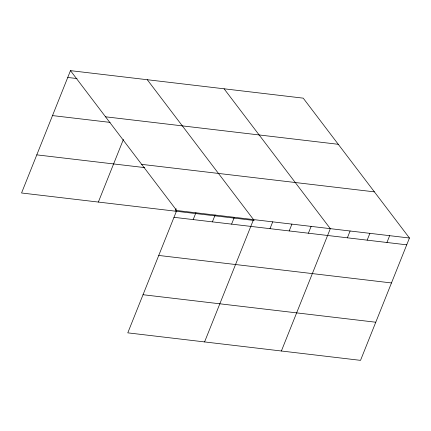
<?xml version="1.0" encoding="UTF-8"?>
<svg xmlns="http://www.w3.org/2000/svg" width="431" height="431" viewBox="0 0 431 431"><rect width="100%" height="100%" fill="white"/><g stroke="black" fill="none" stroke-linecap="round" stroke-linejoin="round"><path stroke-width="0.65" d="M70.479 70.646L176.715 210.511L127.781 332.851L360.521 360.354L409.45 238.014L303.219 98.149L70.479 70.646L21.55 192.986L254.285 220.489M98.354 202.064L123.422 139.385M175.153 211.136L176.139 208.679M193.19 219.589L195.916 212.779M212.391 221.857L215.117 215.047M231.592 224.131L234.319 217.316M204.585 341.923L253.52 219.589L147.283 79.724M269.995 228.667L272.721 221.857M289.196 230.935L291.916 224.125M308.397 233.203L311.117 226.394M281.389 351.001L330.318 228.662L224.088 88.802M347.381 237.81L350.101 231M367.164 240.148L369.884 233.338M386.941 242.486L389.667 235.676M67.759 77.456L77.025 78.555M105.541 116.801L338.276 144.304M52.507 115.583L110.11 122.388M141.659 164.356L374.394 191.86M36.797 154.864L144.719 167.616M176.715 210.511L409.45 238.014M173.989 217.321L406.724 244.824M158.743 255.448L391.477 282.946M143.033 294.723L375.767 322.226"/></g></svg>
